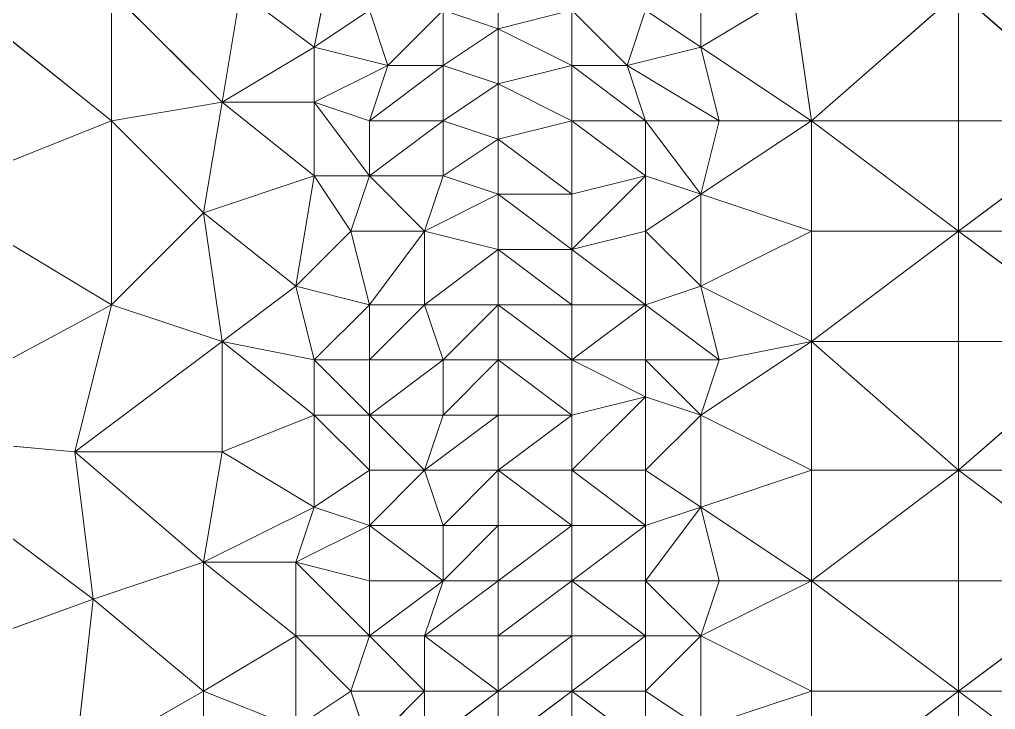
# Model space of a CAD drawing. Header units: metres. Extents: x 0 to 8, y 0 to 4.
# Drawn here: x 0.74 to 1.27, y 3.24 to 3.615 of the extents above; entities that cross this region are included whole.
import ezdxf

# ---------------------------------------------------------------- set-up
doc = ezdxf.new("R2010")
doc.units = ezdxf.units.M
doc.header["$MEASUREMENT"] = 0
for name, color, linetype, lineweight in [('DL_FE_MESH', 134, 'Continuous', 0), ('DL_FE_MESH_CELLS_4', 132, 'Continuous', 0), ('DL_FE_MESH_CELLS_6', 132, 'Continuous', 0), ('DL_TOPOLOGY', 7, 'Continuous', 0)]:
    doc.layers.add(name, color=color, linetype=linetype, lineweight=lineweight)

msp = doc.modelspace()

# ---------------------------------------------------------------- linework, layer by layer
at = {"layer": 'DL_FE_MESH'}
for p, q in [((0.91, 3.65), (0.9, 3.6)), ((1.11, 3.65), (1.11, 3.6)), ((0.79, 3.56), (0.69, 3.64)), ((0.79, 3.63), (0.79, 3.56)), ((0.85, 3.57), (0.79, 3.63)), ((0.85, 3.57), (0.86, 3.63)), ((0.9, 3.6), (0.86, 3.63)), ((1.11, 3.6), (1.16, 3.63)), ((1.17, 3.56), (1.16, 3.63)), ((1.25, 3.63), (1.17, 3.56)), ((1.25, 3.56), (1.25, 3.63)), ((1.33, 3.56), (1.25, 3.63)), ((0.9, 3.6), (0.93, 3.62)), ((0.94, 3.59), (0.93, 3.62)), ((0.97, 3.62), (0.94, 3.59)), ((1, 3.61), (0.97, 3.62)), ((0.97, 3.62), (0.97, 3.59)), ((1, 3.61), (1.04, 3.62)), ((1.04, 3.59), (1.04, 3.62)), ((1.07, 3.59), (1.04, 3.62)), ((1.07, 3.59), (1.08, 3.62)), ((1.11, 3.6), (1.08, 3.62)), ((0.97, 3.59), (1, 3.61)), ((1.04, 3.59), (1, 3.61)), ((0.85, 3.57), (0.9, 3.6)), ((0.9, 3.57), (0.9, 3.6)), ((0.94, 3.59), (0.9, 3.6)), ((1.07, 3.59), (1.11, 3.6)), ((1.12, 3.56), (1.11, 3.6)), ((1.17, 3.56), (1.11, 3.6)), ((0.94, 3.59), (0.9, 3.57)), ((0.93, 3.56), (0.94, 3.59)), ((0.97, 3.59), (0.93, 3.56)), ((0.94, 3.59), (0.97, 3.59)), ((1, 3.58), (0.97, 3.59)), ((0.97, 3.59), (0.97, 3.56)), ((1, 3.58), (1.04, 3.59)), ((1.04, 3.56), (1.04, 3.59)), ((1.04, 3.59), (1.07, 3.59)), ((1.08, 3.56), (1.04, 3.59)), ((1.08, 3.56), (1.07, 3.59)), ((1.12, 3.56), (1.07, 3.59)), ((0.97, 3.56), (1, 3.58)), ((1.04, 3.56), (1, 3.58)), ((0.79, 3.56), (0.85, 3.57)), ((0.84, 3.51), (0.85, 3.57)), ((0.85, 3.57), (0.9, 3.57)), ((0.9, 3.53), (0.85, 3.57)), ((0.9, 3.53), (0.9, 3.57)), ((0.9, 3.57), (0.93, 3.56)), ((0.93, 3.53), (0.9, 3.57)), ((0.69, 3.52), (0.79, 3.56)), ((0.79, 3.56), (0.79, 3.46)), ((0.84, 3.51), (0.79, 3.56)), ((0.93, 3.53), (0.93, 3.56)), ((0.93, 3.56), (0.97, 3.56)), ((0.97, 3.56), (0.93, 3.53)), ((1, 3.55), (0.97, 3.56)), ((0.97, 3.56), (0.97, 3.53)), ((1, 3.55), (1.04, 3.56)), ((1.04, 3.52), (1.04, 3.56)), ((1.04, 3.56), (1.08, 3.56)), ((1.08, 3.53), (1.04, 3.56)), ((1.08, 3.53), (1.08, 3.56)), ((1.08, 3.56), (1.12, 3.56)), ((1.11, 3.52), (1.08, 3.56)), ((1.11, 3.52), (1.12, 3.56)), ((1.11, 3.52), (1.17, 3.56)), ((1.12, 3.56), (1.17, 3.56)), ((1.17, 3.5), (1.17, 3.56)), ((1.17, 3.56), (1.25, 3.56)), ((1.25, 3.5), (1.17, 3.56)), ((1.25, 3.5), (1.25, 3.56)), ((1.25, 3.56), (1.33, 3.56)), ((1.33, 3.56), (1.25, 3.5)), ((0.97, 3.53), (1, 3.55)), ((1.04, 3.52), (1, 3.55)), ((0.84, 3.51), (0.9, 3.53)), ((0.9, 3.53), (0.89, 3.47)), ((0.92, 3.5), (0.9, 3.53)), ((0.9, 3.53), (0.93, 3.53)), ((0.92, 3.5), (0.93, 3.53)), ((0.93, 3.53), (0.97, 3.53)), ((0.96, 3.5), (0.93, 3.53)), ((0.97, 3.53), (0.96, 3.5)), ((1, 3.52), (0.97, 3.53)), ((1.04, 3.52), (1.08, 3.53)), ((1.08, 3.53), (1.04, 3.49)), ((1.08, 3.5), (1.08, 3.53)), ((1.08, 3.53), (1.11, 3.52)), ((0.79, 3.46), (0.69, 3.52)), ((0.96, 3.5), (1, 3.52)), ((1, 3.52), (1.04, 3.52)), ((1.04, 3.49), (1, 3.52)), ((1.04, 3.49), (1.04, 3.52)), ((1.08, 3.5), (1.11, 3.52)), ((1.11, 3.52), (1.11, 3.47)), ((1.17, 3.5), (1.11, 3.52)), ((0.79, 3.46), (0.84, 3.51)), ((0.85, 3.44), (0.84, 3.51)), ((0.89, 3.47), (0.84, 3.51)), ((0.89, 3.47), (0.92, 3.5)), ((0.93, 3.46), (0.92, 3.5)), ((0.92, 3.5), (0.96, 3.5)), ((0.96, 3.5), (0.93, 3.46)), ((1, 3.49), (0.96, 3.5)), ((0.96, 3.5), (0.96, 3.46)), ((1.04, 3.49), (1.08, 3.5)), ((1.08, 3.46), (1.08, 3.5)), ((1.11, 3.47), (1.08, 3.5)), ((1.11, 3.47), (1.17, 3.5)), ((1.17, 3.44), (1.17, 3.5)), ((1.17, 3.5), (1.25, 3.5)), ((1.25, 3.5), (1.17, 3.44)), ((1.25, 3.44), (1.25, 3.5)), ((1.25, 3.5), (1.33, 3.5)), ((1.33, 3.44), (1.25, 3.5)), ((0.96, 3.46), (1, 3.49)), ((1, 3.49), (1.04, 3.49)), ((1.04, 3.46), (1, 3.49)), ((1.04, 3.46), (1.04, 3.49)), ((1.08, 3.46), (1.04, 3.49)), ((0.85, 3.44), (0.89, 3.47)), ((0.9, 3.43), (0.89, 3.47)), ((0.93, 3.46), (0.89, 3.47)), ((1.08, 3.46), (1.11, 3.47)), ((1.12, 3.43), (1.11, 3.47)), ((1.17, 3.44), (1.11, 3.47)), ((0.66, 3.39), (0.79, 3.46)), ((0.79, 3.46), (0.77, 3.38)), ((0.85, 3.44), (0.79, 3.46)), ((0.93, 3.46), (0.9, 3.43)), ((0.93, 3.43), (0.93, 3.46)), ((0.93, 3.46), (0.96, 3.46)), ((0.96, 3.46), (0.93, 3.43)), ((1, 3.46), (0.96, 3.46)), ((0.96, 3.46), (0.97, 3.43)), ((0.97, 3.43), (1, 3.46)), ((1, 3.46), (1.04, 3.46)), ((1.04, 3.43), (1, 3.46)), ((1.04, 3.43), (1.04, 3.46)), ((1.04, 3.46), (1.08, 3.46)), ((1.08, 3.46), (1.04, 3.43)), ((1.08, 3.43), (1.08, 3.46)), ((1.12, 3.43), (1.08, 3.46)), ((0.85, 3.44), (0.77, 3.38)), ((0.85, 3.38), (0.85, 3.44)), ((0.9, 3.4), (0.85, 3.44)), ((0.9, 3.43), (0.85, 3.44)), ((1.17, 3.44), (1.11, 3.4)), ((1.12, 3.43), (1.17, 3.44)), ((1.17, 3.37), (1.17, 3.44)), ((1.17, 3.44), (1.25, 3.44)), ((1.25, 3.37), (1.17, 3.44)), ((1.25, 3.37), (1.25, 3.44)), ((1.25, 3.44), (1.33, 3.44)), ((1.33, 3.44), (1.25, 3.37)), ((0.9, 3.43), (0.9, 3.4)), ((0.93, 3.4), (0.9, 3.43)), ((0.93, 3.43), (0.9, 3.43)), ((0.93, 3.4), (0.93, 3.43)), ((0.93, 3.43), (0.97, 3.43)), ((0.97, 3.43), (0.93, 3.4)), ((0.97, 3.4), (1, 3.43)), ((1, 3.43), (0.97, 3.43)), ((0.97, 3.43), (0.97, 3.4)), ((1, 3.43), (1.04, 3.43)), ((1.04, 3.4), (1, 3.43)), ((1.04, 3.4), (1.04, 3.43)), ((1.04, 3.43), (1.08, 3.43)), ((1.08, 3.41), (1.04, 3.43)), ((1.08, 3.43), (1.08, 3.41)), ((1.11, 3.4), (1.08, 3.43)), ((1.12, 3.43), (1.08, 3.43)), ((1.11, 3.4), (1.12, 3.43)), ((1.04, 3.4), (1.08, 3.41)), ((1.08, 3.41), (1.04, 3.37)), ((1.08, 3.41), (1.11, 3.4)), ((1.08, 3.37), (1.08, 3.41)), ((0.85, 3.38), (0.9, 3.4)), ((0.9, 3.4), (0.93, 3.4)), ((0.9, 3.4), (0.9, 3.35)), ((0.93, 3.37), (0.9, 3.4)), ((0.93, 3.37), (0.93, 3.4)), ((0.93, 3.4), (0.97, 3.4)), ((0.96, 3.37), (0.93, 3.4)), ((0.96, 3.37), (1, 3.4)), ((0.97, 3.4), (0.96, 3.37)), ((1, 3.4), (0.97, 3.4)), ((1, 3.4), (1.04, 3.4)), ((1.04, 3.4), (1, 3.37)), ((1.04, 3.37), (1.04, 3.4)), ((1.08, 3.37), (1.11, 3.4)), ((1.11, 3.4), (1.11, 3.35)), ((1.17, 3.37), (1.11, 3.4)), ((0.66, 3.39), (0.77, 3.38)), ((0.78, 3.3), (0.66, 3.39)), ((0.77, 3.38), (0.85, 3.38)), ((0.77, 3.38), (0.78, 3.3)), ((0.84, 3.32), (0.77, 3.38)), ((0.84, 3.32), (0.85, 3.38)), ((0.9, 3.35), (0.85, 3.38)), ((0.9, 3.35), (0.93, 3.37)), ((0.96, 3.37), (0.93, 3.34)), ((0.93, 3.37), (0.93, 3.34)), ((0.96, 3.37), (0.93, 3.37)), ((0.97, 3.34), (0.96, 3.37)), ((1, 3.37), (0.96, 3.37)), ((0.97, 3.34), (1, 3.37)), ((1, 3.37), (1.04, 3.37)), ((1.04, 3.34), (1, 3.37)), ((1.04, 3.37), (1.04, 3.34)), ((1.08, 3.34), (1.04, 3.37)), ((1.08, 3.37), (1.04, 3.37)), ((1.08, 3.34), (1.08, 3.37)), ((1.11, 3.35), (1.08, 3.37)), ((1.11, 3.35), (1.17, 3.37)), ((1.17, 3.31), (1.17, 3.37)), ((1.17, 3.37), (1.25, 3.37)), ((1.25, 3.37), (1.17, 3.31)), ((1.25, 3.31), (1.25, 3.37)), ((1.25, 3.37), (1.33, 3.37)), ((1.33, 3.31), (1.25, 3.37)), ((0.84, 3.32), (0.9, 3.35)), ((0.9, 3.35), (0.89, 3.32)), ((0.93, 3.34), (0.9, 3.35)), ((1.11, 3.35), (1.08, 3.31)), ((1.11, 3.35), (1.08, 3.34)), ((1.12, 3.31), (1.11, 3.35)), ((1.17, 3.31), (1.11, 3.35)), ((0.93, 3.34), (0.89, 3.32)), ((0.93, 3.31), (0.93, 3.34)), ((0.93, 3.34), (0.97, 3.34)), ((0.97, 3.31), (0.93, 3.34)), ((0.97, 3.31), (0.97, 3.34)), ((0.97, 3.31), (1, 3.34)), ((1, 3.34), (0.97, 3.34)), ((1, 3.34), (1.04, 3.34)), ((1.04, 3.34), (1, 3.31)), ((1.04, 3.34), (1.08, 3.34)), ((1.08, 3.34), (1.04, 3.31)), ((1.04, 3.34), (1.04, 3.31)), ((1.08, 3.31), (1.08, 3.34)), ((0.78, 3.3), (0.84, 3.32)), ((0.84, 3.25), (0.84, 3.32)), ((0.84, 3.32), (0.89, 3.32)), ((0.89, 3.28), (0.84, 3.32)), ((0.89, 3.32), (0.93, 3.31)), ((0.89, 3.32), (0.89, 3.28)), ((0.93, 3.28), (0.89, 3.32)), ((0.93, 3.28), (0.93, 3.31)), ((0.93, 3.31), (0.97, 3.31)), ((0.97, 3.31), (0.93, 3.28)), ((0.96, 3.28), (0.97, 3.31)), ((0.96, 3.28), (1, 3.31)), ((1, 3.31), (0.97, 3.31)), ((1, 3.31), (1.04, 3.31)), ((1.04, 3.31), (1, 3.28)), ((1.04, 3.31), (1.08, 3.31)), ((1.04, 3.31), (1.04, 3.28)), ((1.08, 3.28), (1.04, 3.31)), ((1.08, 3.28), (1.08, 3.31)), ((1.08, 3.31), (1.12, 3.31)), ((1.11, 3.28), (1.08, 3.31)), ((1.11, 3.28), (1.12, 3.31)), ((1.17, 3.31), (1.11, 3.28)), ((1.12, 3.31), (1.17, 3.31)), ((1.17, 3.25), (1.17, 3.31)), ((1.17, 3.31), (1.25, 3.31)), ((1.25, 3.25), (1.17, 3.31)), ((1.25, 3.25), (1.25, 3.31)), ((1.25, 3.31), (1.33, 3.31)), ((1.33, 3.31), (1.25, 3.25)), ((0.67, 3.26), (0.78, 3.3)), ((0.78, 3.3), (0.77, 3.21)), ((0.84, 3.25), (0.78, 3.3)), ((0.84, 3.25), (0.89, 3.28)), ((0.89, 3.28), (0.93, 3.28)), ((0.89, 3.28), (0.89, 3.23)), ((0.92, 3.25), (0.89, 3.28)), ((0.92, 3.25), (0.93, 3.28)), ((0.93, 3.28), (0.96, 3.28)), ((0.96, 3.25), (0.93, 3.28)), ((1, 3.28), (0.96, 3.28)), ((0.96, 3.28), (1, 3.25)), ((0.96, 3.28), (0.96, 3.25)), ((1, 3.28), (1.04, 3.28)), ((1.04, 3.28), (1, 3.25)), ((1.04, 3.28), (1.08, 3.28)), ((1.04, 3.25), (1.04, 3.28)), ((1.08, 3.28), (1.04, 3.25)), ((1.08, 3.28), (1.11, 3.28)), ((1.08, 3.25), (1.08, 3.28)), ((1.08, 3.25), (1.11, 3.28)), ((1.11, 3.28), (1.11, 3.23)), ((1.17, 3.25), (1.11, 3.28)), ((0.77, 3.21), (0.84, 3.25)), ((0.84, 3.19), (0.84, 3.25)), ((0.89, 3.23), (0.84, 3.25)), ((0.89, 3.23), (0.92, 3.25)), ((0.93, 3.22), (0.92, 3.25)), ((0.92, 3.25), (0.96, 3.25)), ((0.96, 3.25), (0.93, 3.22)), ((0.96, 3.22), (1, 3.25)), ((1, 3.25), (0.96, 3.25)), ((0.96, 3.25), (0.96, 3.22)), ((1, 3.25), (1.04, 3.25)), ((1.04, 3.25), (1, 3.22)), ((1.04, 3.22), (1.04, 3.25)), ((1.04, 3.25), (1.08, 3.25)), ((1.08, 3.22), (1.04, 3.25)), ((1.08, 3.22), (1.08, 3.25)), ((1.11, 3.23), (1.08, 3.25)), ((1.11, 3.23), (1.17, 3.25)), ((1.17, 3.19), (1.17, 3.25)), ((1.17, 3.25), (1.25, 3.25)), ((1.25, 3.25), (1.17, 3.19)), ((1.25, 3.19), (1.25, 3.25)), ((1.25, 3.25), (1.33, 3.25)), ((1.33, 3.19), (1.25, 3.25))]:
    msp.add_line(p, q, dxfattribs=at)
at = {"layer": 'DL_FE_MESH_CELLS_4'}
for points in [[(0.86, 3.63), (0.9, 3.6), (0.91, 3.65)], [(0.91, 3.65), (0.9, 3.6), (0.93, 3.62)], [(0.79, 3.56), (0.69, 3.64), (0.69, 3.52)], [(0.79, 3.63), (0.69, 3.64), (0.79, 3.56)], [(0.79, 3.63), (0.79, 3.56), (0.85, 3.57)], [(0.79, 3.63), (0.85, 3.57), (0.86, 3.63)], [(0.9, 3.6), (0.86, 3.63), (0.85, 3.57)], [(0.9, 3.6), (0.94, 3.59), (0.93, 3.62)], [(0.93, 3.62), (0.94, 3.59), (0.97, 3.62)], [(0.97, 3.62), (0.94, 3.59), (0.97, 3.59)], [(0.97, 3.59), (1, 3.61), (0.97, 3.62)], [(0.9, 3.6), (0.85, 3.57), (0.9, 3.57)], [(0.9, 3.6), (0.9, 3.57), (0.94, 3.59)], [(0.94, 3.59), (0.9, 3.57), (0.93, 3.56)], [(0.97, 3.59), (0.93, 3.56), (0.97, 3.56)], [(0.94, 3.59), (0.93, 3.56), (0.97, 3.59)], [(0.97, 3.56), (1, 3.58), (0.97, 3.59)], [(0.79, 3.56), (0.84, 3.51), (0.85, 3.57)], [(0.85, 3.57), (0.84, 3.51), (0.9, 3.53)], [(0.85, 3.57), (0.9, 3.53), (0.9, 3.57)], [(0.9, 3.57), (0.9, 3.53), (0.93, 3.53)], [(0.9, 3.57), (0.93, 3.53), (0.93, 3.56)], [(0.69, 3.52), (0.79, 3.46), (0.79, 3.56)], [(0.79, 3.56), (0.79, 3.46), (0.84, 3.51)], [(0.97, 3.56), (0.93, 3.53), (0.97, 3.53)], [(0.93, 3.56), (0.93, 3.53), (0.97, 3.56)], [(0.97, 3.53), (1, 3.55), (0.97, 3.56)], [(0.84, 3.51), (0.89, 3.47), (0.9, 3.53)], [(0.9, 3.53), (0.89, 3.47), (0.92, 3.5)], [(0.9, 3.53), (0.92, 3.5), (0.93, 3.53)], [(0.93, 3.53), (0.92, 3.5), (0.96, 3.5)], [(0.93, 3.53), (0.96, 3.5), (0.97, 3.53)], [(0.96, 3.5), (1, 3.52), (0.97, 3.53)], [(0.79, 3.46), (0.69, 3.52), (0.66, 3.39)], [(0.84, 3.51), (0.79, 3.46), (0.85, 3.44)], [(0.84, 3.51), (0.85, 3.44), (0.89, 3.47)], [(0.89, 3.47), (0.93, 3.46), (0.92, 3.5)], [(0.92, 3.5), (0.93, 3.46), (0.96, 3.5)], [(0.96, 3.5), (0.93, 3.46), (0.96, 3.46)], [(0.96, 3.46), (1, 3.49), (0.96, 3.5)], [(0.85, 3.44), (0.9, 3.43), (0.89, 3.47)], [(0.89, 3.47), (0.9, 3.43), (0.93, 3.46)], [(0.79, 3.46), (0.66, 3.39), (0.77, 3.38)], [(0.79, 3.46), (0.77, 3.38), (0.85, 3.44)], [(0.93, 3.46), (0.9, 3.43), (0.93, 3.43)], [(0.96, 3.46), (0.93, 3.43), (0.97, 3.43)], [(0.93, 3.46), (0.93, 3.43), (0.96, 3.46)], [(0.97, 3.43), (1, 3.46), (0.96, 3.46)], [(0.85, 3.44), (0.77, 3.38), (0.85, 3.38)], [(0.9, 3.4), (0.85, 3.44), (0.85, 3.38)], [(0.9, 3.43), (0.85, 3.44), (0.9, 3.4)], [(0.9, 3.43), (0.9, 3.4), (0.93, 3.4)], [(0.9, 3.43), (0.93, 3.4), (0.93, 3.43)], [(0.97, 3.43), (0.93, 3.4), (0.97, 3.4)], [(0.93, 3.43), (0.93, 3.4), (0.97, 3.43)], [(0.97, 3.4), (1, 3.43), (0.97, 3.43)], [(0.85, 3.38), (0.9, 3.35), (0.9, 3.4)], [(0.9, 3.4), (0.9, 3.35), (0.93, 3.37)], [(0.9, 3.4), (0.93, 3.37), (0.93, 3.4)], [(0.93, 3.4), (0.93, 3.37), (0.96, 3.37)], [(0.93, 3.4), (0.96, 3.37), (0.97, 3.4)], [(0.96, 3.37), (1, 3.4), (0.97, 3.4)], [(0.66, 3.39), (0.67, 3.26), (0.78, 3.3)], [(0.66, 3.39), (0.78, 3.3), (0.77, 3.38)], [(0.77, 3.38), (0.78, 3.3), (0.84, 3.32)], [(0.77, 3.38), (0.84, 3.32), (0.85, 3.38)], [(0.9, 3.35), (0.85, 3.38), (0.84, 3.32)], [(0.9, 3.35), (0.93, 3.34), (0.93, 3.37)], [(0.96, 3.37), (0.93, 3.34), (0.97, 3.34)], [(0.93, 3.37), (0.93, 3.34), (0.96, 3.37)], [(0.97, 3.34), (1, 3.37), (0.96, 3.37)], [(0.9, 3.35), (0.84, 3.32), (0.89, 3.32)], [(0.9, 3.35), (0.89, 3.32), (0.93, 3.34)], [(0.93, 3.34), (0.89, 3.32), (0.93, 3.31)], [(0.93, 3.34), (0.93, 3.31), (0.97, 3.31)], [(0.93, 3.34), (0.97, 3.31), (0.97, 3.34)], [(0.97, 3.31), (1, 3.34), (0.97, 3.34)], [(0.78, 3.3), (0.84, 3.25), (0.84, 3.32)], [(0.89, 3.28), (0.84, 3.32), (0.84, 3.25)], [(0.89, 3.32), (0.84, 3.32), (0.89, 3.28)], [(0.89, 3.32), (0.89, 3.28), (0.93, 3.28)], [(0.89, 3.32), (0.93, 3.28), (0.93, 3.31)], [(0.97, 3.31), (0.93, 3.28), (0.96, 3.28)], [(0.93, 3.31), (0.93, 3.28), (0.97, 3.31)], [(0.96, 3.28), (1, 3.31), (0.97, 3.31)], [(0.67, 3.26), (0.77, 3.21), (0.78, 3.3)], [(0.78, 3.3), (0.77, 3.21), (0.84, 3.25)], [(0.84, 3.25), (0.89, 3.23), (0.89, 3.28)], [(0.89, 3.28), (0.89, 3.23), (0.92, 3.25)], [(0.89, 3.28), (0.92, 3.25), (0.93, 3.28)], [(0.93, 3.28), (0.92, 3.25), (0.96, 3.25)], [(0.93, 3.28), (0.96, 3.25), (0.96, 3.28)], [(1, 3.25), (0.96, 3.28), (0.96, 3.25)], [(0.77, 3.21), (0.67, 3.26), (0.65, 3.13)], [(0.77, 3.21), (0.84, 3.19), (0.84, 3.25)], [(0.84, 3.25), (0.84, 3.19), (0.89, 3.23)], [(0.89, 3.23), (0.93, 3.22), (0.92, 3.25)], [(0.92, 3.25), (0.93, 3.22), (0.96, 3.25)], [(0.96, 3.25), (0.93, 3.22), (0.96, 3.22)], [(0.96, 3.22), (1, 3.25), (0.96, 3.25)]]:
    msp.add_3dface(points, dxfattribs=at)
for points, invisible_edges in [([(0.97, 3.62), (1, 3.61), (1, 3.64)], 2), ([(1, 3.58), (1, 3.61), (0.97, 3.59)], 1), ([(1, 3.55), (1, 3.58), (0.97, 3.56)], 1), ([(1, 3.52), (1, 3.55), (0.97, 3.53)], 1), ([(1, 3.49), (1, 3.52), (0.96, 3.5)], 1), ([(1, 3.46), (1, 3.49), (0.96, 3.46)], 1), ([(1, 3.43), (1, 3.46), (0.97, 3.43)], 1), ([(1, 3.4), (1, 3.43), (0.97, 3.4)], 1), ([(1, 3.37), (1, 3.4), (0.96, 3.37)], 1), ([(1, 3.34), (1, 3.37), (0.97, 3.34)], 1), ([(1, 3.31), (1, 3.34), (0.97, 3.31)], 1), ([(1, 3.28), (1, 3.31), (0.96, 3.28)], 1), ([(1, 3.25), (1, 3.28), (0.96, 3.28)], 1), ([(1, 3.22), (1, 3.25), (0.96, 3.22)], 1)]:
    msp.add_3dface(points, dxfattribs=dict(at, invisible_edges=invisible_edges))
at = {"layer": 'DL_FE_MESH_CELLS_6'}
for points in [[(1.08, 3.62), (1.11, 3.6), (1.11, 3.65)], [(1.11, 3.65), (1.11, 3.6), (1.16, 3.63)], [(1.16, 3.63), (1.11, 3.6), (1.17, 3.56)], [(1.16, 3.63), (1.17, 3.56), (1.25, 3.63)], [(1.25, 3.63), (1.17, 3.56), (1.25, 3.56)], [(1.25, 3.63), (1.25, 3.56), (1.33, 3.56)], [(1.25, 3.63), (1.33, 3.56), (1.34, 3.63)], [(1, 3.61), (1.04, 3.59), (1.04, 3.62)], [(1.04, 3.62), (1.04, 3.59), (1.07, 3.59)], [(1.04, 3.62), (1.07, 3.59), (1.08, 3.62)], [(1.08, 3.62), (1.07, 3.59), (1.11, 3.6)], [(1.07, 3.59), (1.12, 3.56), (1.11, 3.6)], [(1.17, 3.56), (1.11, 3.6), (1.12, 3.56)], [(1, 3.58), (1.04, 3.56), (1.04, 3.59)], [(1.04, 3.59), (1.04, 3.56), (1.08, 3.56)], [(1.04, 3.59), (1.08, 3.56), (1.07, 3.59)], [(1.07, 3.59), (1.08, 3.56), (1.12, 3.56)], [(1, 3.55), (1.04, 3.52), (1.04, 3.56)], [(1.04, 3.56), (1.04, 3.52), (1.08, 3.53)], [(1.04, 3.56), (1.08, 3.53), (1.08, 3.56)], [(1.08, 3.56), (1.08, 3.53), (1.11, 3.52)], [(1.08, 3.56), (1.11, 3.52), (1.12, 3.56)], [(1.17, 3.56), (1.12, 3.56), (1.11, 3.52)], [(1.17, 3.56), (1.11, 3.52), (1.17, 3.5)], [(1.17, 3.56), (1.17, 3.5), (1.25, 3.5)], [(1.17, 3.56), (1.25, 3.5), (1.25, 3.56)], [(1.33, 3.56), (1.25, 3.5), (1.33, 3.5)], [(1.25, 3.56), (1.25, 3.5), (1.33, 3.56)], [(1.08, 3.53), (1.04, 3.49), (1.08, 3.5)], [(1.04, 3.52), (1.04, 3.49), (1.08, 3.53)], [(1.08, 3.53), (1.08, 3.5), (1.11, 3.52)], [(1, 3.52), (1.04, 3.49), (1.04, 3.52)], [(1.08, 3.5), (1.11, 3.47), (1.11, 3.52)], [(1.11, 3.52), (1.11, 3.47), (1.17, 3.5)], [(1.04, 3.49), (1.08, 3.46), (1.08, 3.5)], [(1.08, 3.5), (1.08, 3.46), (1.11, 3.47)], [(1.17, 3.5), (1.11, 3.47), (1.17, 3.44)], [(1.25, 3.5), (1.17, 3.44), (1.25, 3.44)], [(1.17, 3.5), (1.17, 3.44), (1.25, 3.5)], [(1.25, 3.5), (1.25, 3.44), (1.33, 3.44)], [(1.25, 3.5), (1.33, 3.44), (1.33, 3.5)], [(1, 3.49), (1.04, 3.46), (1.04, 3.49)], [(1.04, 3.49), (1.04, 3.46), (1.08, 3.46)], [(1.08, 3.46), (1.12, 3.43), (1.11, 3.47)], [(1.17, 3.44), (1.11, 3.47), (1.12, 3.43)], [(1, 3.46), (1.04, 3.43), (1.04, 3.46)], [(1.08, 3.46), (1.04, 3.43), (1.08, 3.43)], [(1.04, 3.46), (1.04, 3.43), (1.08, 3.46)], [(1.08, 3.46), (1.08, 3.43), (1.12, 3.43)], [(1.17, 3.44), (1.11, 3.4), (1.17, 3.37)], [(1.12, 3.43), (1.11, 3.4), (1.17, 3.44)], [(1.17, 3.44), (1.17, 3.37), (1.25, 3.37)], [(1.17, 3.44), (1.25, 3.37), (1.25, 3.44)], [(1.33, 3.44), (1.25, 3.37), (1.33, 3.37)], [(1.25, 3.44), (1.25, 3.37), (1.33, 3.44)], [(1, 3.43), (1.04, 3.4), (1.04, 3.43)], [(1.04, 3.43), (1.04, 3.4), (1.08, 3.41)], [(1.04, 3.43), (1.08, 3.41), (1.08, 3.43)], [(1.08, 3.43), (1.08, 3.41), (1.11, 3.4)], [(1.08, 3.43), (1.11, 3.4), (1.12, 3.43)], [(1.08, 3.41), (1.04, 3.37), (1.08, 3.37)], [(1.04, 3.4), (1.04, 3.37), (1.08, 3.41)], [(1.08, 3.41), (1.08, 3.37), (1.11, 3.4)], [(1.04, 3.4), (1, 3.37), (1.04, 3.37)], [(1.08, 3.37), (1.11, 3.35), (1.11, 3.4)], [(1.11, 3.4), (1.11, 3.35), (1.17, 3.37)], [(1, 3.37), (1.04, 3.34), (1.04, 3.37)], [(1.04, 3.37), (1.04, 3.34), (1.08, 3.34)], [(1.04, 3.37), (1.08, 3.34), (1.08, 3.37)], [(1.08, 3.37), (1.08, 3.34), (1.11, 3.35)], [(1.11, 3.35), (1.17, 3.31), (1.17, 3.37)], [(1.25, 3.37), (1.17, 3.31), (1.25, 3.31)], [(1.17, 3.37), (1.17, 3.31), (1.25, 3.37)], [(1.25, 3.37), (1.25, 3.31), (1.33, 3.31)], [(1.25, 3.37), (1.33, 3.31), (1.33, 3.37)], [(1.11, 3.35), (1.08, 3.31), (1.12, 3.31)], [(1.08, 3.34), (1.08, 3.31), (1.11, 3.35)], [(1.11, 3.35), (1.12, 3.31), (1.17, 3.31)], [(1.04, 3.34), (1, 3.31), (1.04, 3.31)], [(1.08, 3.34), (1.04, 3.31), (1.08, 3.31)], [(1.04, 3.34), (1.04, 3.31), (1.08, 3.34)], [(1.04, 3.31), (1, 3.28), (1.04, 3.28)], [(1.04, 3.31), (1.04, 3.28), (1.08, 3.28)], [(1.04, 3.31), (1.08, 3.28), (1.08, 3.31)], [(1.08, 3.31), (1.08, 3.28), (1.11, 3.28)], [(1.08, 3.31), (1.11, 3.28), (1.12, 3.31)], [(1.17, 3.31), (1.11, 3.28), (1.17, 3.25)], [(1.12, 3.31), (1.11, 3.28), (1.17, 3.31)], [(1.17, 3.31), (1.17, 3.25), (1.25, 3.25)], [(1.17, 3.31), (1.25, 3.25), (1.25, 3.31)], [(1.33, 3.31), (1.25, 3.25), (1.33, 3.25)], [(1.25, 3.31), (1.25, 3.25), (1.33, 3.31)], [(1.04, 3.28), (1, 3.25), (1.04, 3.25)], [(1.08, 3.28), (1.04, 3.25), (1.08, 3.25)], [(1.04, 3.28), (1.04, 3.25), (1.08, 3.28)], [(1.08, 3.28), (1.08, 3.25), (1.11, 3.28)], [(1.08, 3.25), (1.11, 3.23), (1.11, 3.28)], [(1.11, 3.28), (1.11, 3.23), (1.17, 3.25)], [(1.04, 3.25), (1, 3.22), (1.04, 3.22)], [(1.04, 3.25), (1.04, 3.22), (1.08, 3.22)], [(1.04, 3.25), (1.08, 3.22), (1.08, 3.25)], [(1.08, 3.25), (1.08, 3.22), (1.11, 3.23)], [(1.17, 3.25), (1.11, 3.23), (1.17, 3.19)], [(1.25, 3.25), (1.17, 3.19), (1.25, 3.19)], [(1.17, 3.25), (1.17, 3.19), (1.25, 3.25)], [(1.25, 3.25), (1.25, 3.19), (1.33, 3.19)], [(1.25, 3.25), (1.33, 3.19), (1.33, 3.25)]]:
    msp.add_3dface(points, dxfattribs=at)
for points, invisible_edges in [([(1.04, 3.62), (1, 3.64), (1, 3.61)], 2), ([(1, 3.61), (1, 3.58), (1.04, 3.59)], 1), ([(1, 3.58), (1, 3.55), (1.04, 3.56)], 1), ([(1, 3.55), (1, 3.52), (1.04, 3.52)], 1), ([(1, 3.52), (1, 3.49), (1.04, 3.49)], 1), ([(1, 3.49), (1, 3.46), (1.04, 3.46)], 1), ([(1, 3.46), (1, 3.43), (1.04, 3.43)], 1), ([(1, 3.43), (1, 3.4), (1.04, 3.4)], 1), ([(1, 3.4), (1, 3.37), (1.04, 3.4)], 1), ([(1, 3.37), (1, 3.34), (1.04, 3.34)], 1), ([(1, 3.34), (1, 3.31), (1.04, 3.34)], 1), ([(1, 3.31), (1, 3.28), (1.04, 3.31)], 1), ([(1, 3.28), (1, 3.25), (1.04, 3.28)], 1), ([(1, 3.25), (1, 3.22), (1.04, 3.25)], 1)]:
    msp.add_3dface(points, dxfattribs=dict(at, invisible_edges=invisible_edges))
at = {"layer": 'DL_TOPOLOGY'}
msp.add_line((1, 4), (1, 2), dxfattribs=at)

doc.saveas('drawing.dxf')
